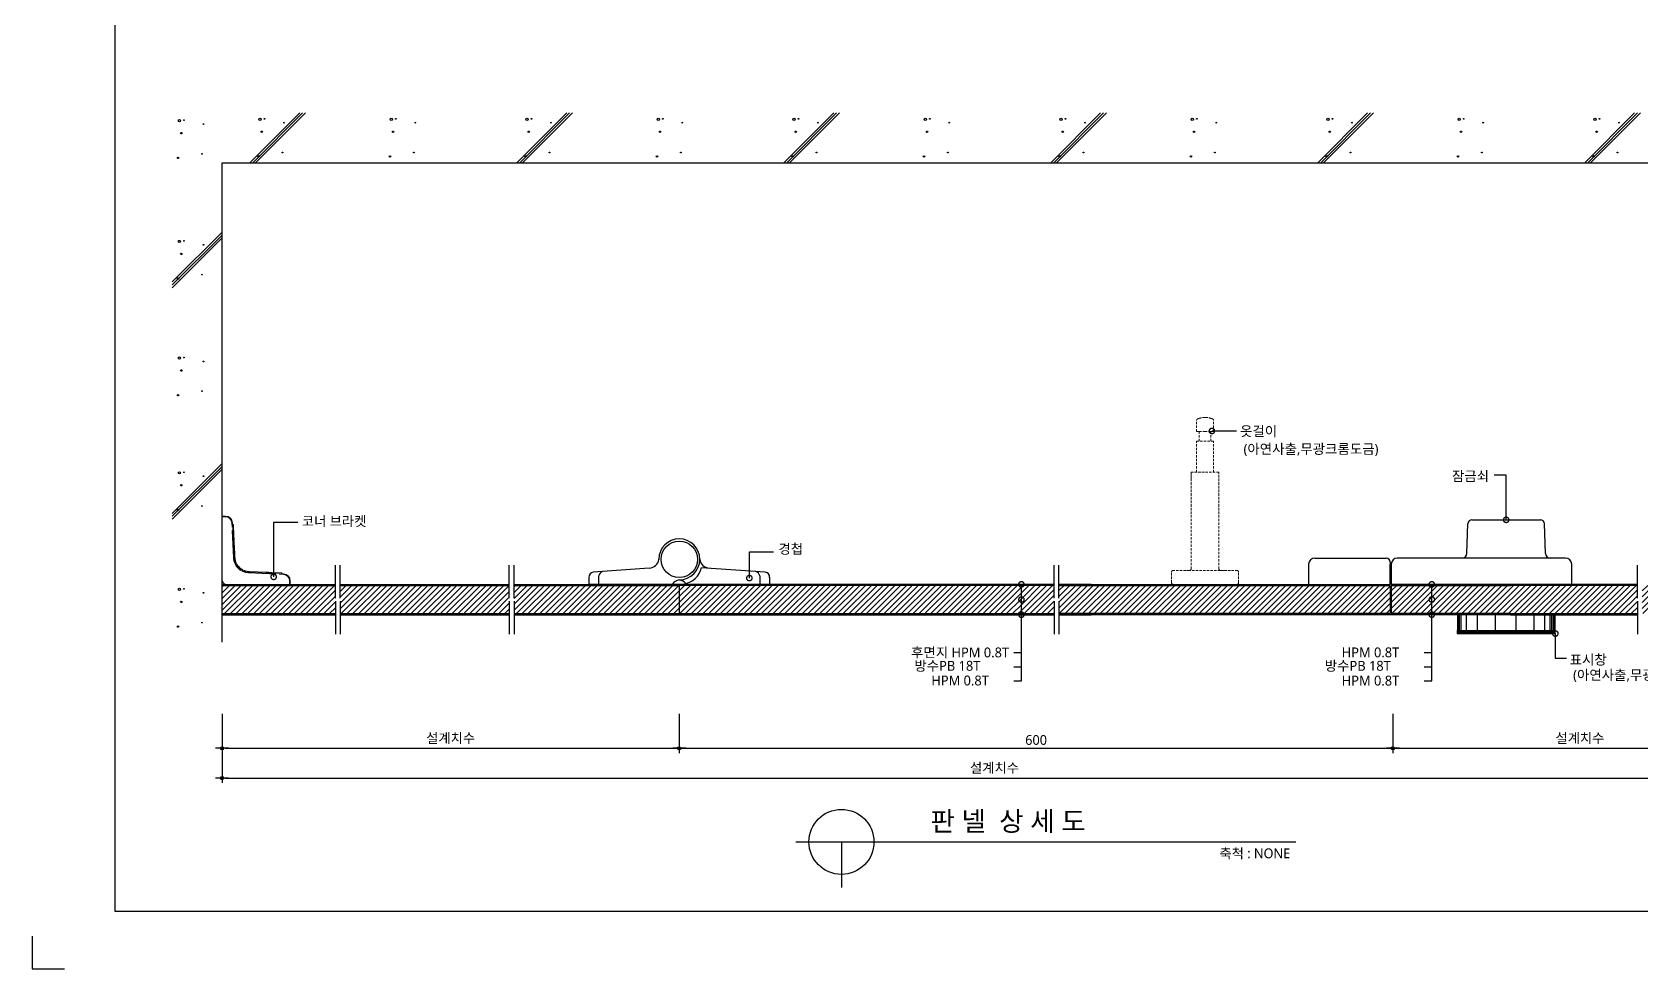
# Model space of a CAD drawing. Extents: x -256 to 8104, y -176 to 5714.
# Drawn here: x -256 to 4694, y -176 to 2705 of the extents above; entities that cross this region are included whole.
import ezdxf
from ezdxf.enums import TextEntityAlignment as Align

# ---------------------------------------------------------------- set-up
doc = ezdxf.new("R2010")
doc.units = 0
doc.header["$LTSCALE"] = 30
doc.linetypes.add('HIDDEN', pattern=[0.375, 0.25, -0.125])
doc.layers.get('0').update_dxf_attribs({"linetype": 'CONTINUOUS'})
doc.layers.get('DEFPOINTS').update_dxf_attribs({"linetype": 'CONTINUOUS'})
for name, color, linetype in [('02---제품선', 4, 'CONTINUOUS'), ('C', 2, 'CONTINUOUS'), ('DIM', 7, 'CONTINUOUS'), ('HID', 9, 'HIDDEN'), ('TIT', 3, 'CONTINUOUS'), ('경첩', 4, 'CONTINUOUS'), ('문자', 3, 'CONTINUOUS'), ('부자재', 4, 'CONTINUOUS'), ('잠금쇠(회전형)', 4, 'CONTINUOUS'), ('치수', 1, 'CONTINUOUS'), ('판넬', 2, 'CONTINUOUS'), ('해치', 8, 'CONTINUOUS')]:
    doc.layers.add(name, color=color, linetype=linetype)
doc.styles.add('돋움', font='malgun.ttf')
doc.dimstyles.new('10', dxfattribs={"dimscale": 10, "dimtxt": 3, "dimasz": 1, "dimexe": 1.5, "dimexo": 2, "dimgap": 1, "dimtad": 1, "dimdec": 0, "dimlunit": 6, "dimtxsty": '돋움', "dimblk": 'DIMDOT', "dimcen": -1, "dimdle": 1.5, "dimclrt": 3, "dimazin": 3, "dimtfac": 1, "dimtdec": 0, "dimtix": 1, "dimtmove": 2, "dimatfit": 3, "dimldrblk": 'DIMDOT', "dimarcsym": 0})
pattern_1 = [(45, (130148.375, 66.368), (-8.980256, 8.980256), [])]

# ---------------------------------------------------------------- blocks, each defined once
blk = doc.blocks.new('DIMDOT')
at = {"linetype": 'Continuous'}
blk.add_line((-2, 0), (2, 0), dxfattribs=at)
for radius in [0.5, 0.25]:
    blk.add_circle((0, 0), radius, dxfattribs=at)
blk = doc.blocks.new('*D390')
at = {"layer": 'DEFPOINTS', "color": 0}
for p in [(138801.8, 841.9), (140208.9, 841.9), (140208.9, 716.2)]:
    blk.add_point(p, dxfattribs=at)
at = {"layer": 'DIM', "color": 0, "lineweight": -2, "ltscale": 10}
for p, q in [((138801.8, 821.9), (138801.8, 701.2)), ((140208.9, 821.9), (140208.9, 701.2)), ((138811.8, 716.2), (140198.9, 716.2))]:
    blk.add_line(p, q, dxfattribs=at)
at = {"layer": 'DIM', "color": 0, "lineweight": -2, "xscale": 10, "yscale": 10, "zscale": 10, "rotation": 180}
blk.add_blockref('DIMDOT', (138801.8, 716.2), dxfattribs=at)
at = {"layer": 'DIM', "color": 0, "lineweight": -2, "xscale": 10, "yscale": 10, "zscale": 10}
blk.add_blockref('DIMDOT', (140208.9, 716.2), dxfattribs=at)
at = {"layer": 'DIM', "color": 3, "insert": (139505.3, 745.8), "char_height": 30, "attachment_point": 5, "style": '돋움'}
blk.add_mtext('설계치수', dxfattribs=at)
blk = doc.blocks.new('*D391')
at = {"layer": 'DEFPOINTS', "color": 0}
for p in [(138801.8, 841.9), (143555.7, 841.9), (143555.7, 624.7)]:
    blk.add_point(p, dxfattribs=at)
at = {"layer": 'DIM', "color": 0, "lineweight": -2, "ltscale": 10}
for p, q in [((138801.8, 821.9), (138801.8, 609.7)), ((143555.7, 821.9), (143555.7, 609.7)), ((138811.8, 624.7), (143545.7, 624.7))]:
    blk.add_line(p, q, dxfattribs=at)
at = {"layer": 'DIM', "color": 0, "lineweight": -2, "xscale": 10, "yscale": 10, "zscale": 10, "rotation": 180}
blk.add_blockref('DIMDOT', (138801.8, 624.7), dxfattribs=at)
at = {"layer": 'DIM', "color": 0, "lineweight": -2, "xscale": 10, "yscale": 10, "zscale": 10}
blk.add_blockref('DIMDOT', (143555.7, 624.7), dxfattribs=at)
at = {"layer": 'DIM', "color": 3, "insert": (141178.7, 654.4), "char_height": 30, "attachment_point": 5, "style": '돋움'}
blk.add_mtext('설계치수', dxfattribs=at)
blk = doc.blocks.new('_DOTSMALL')
at = {"color": 0, "linetype": 'ByBlock', "const_width": 0.5}
blk.add_lwpolyline([(-0.0625, 0, 1), (0.0625, 0, 1)], format="xyb", close=True, dxfattribs=at)
blk = doc.blocks.new('A$C63EC304E')
at = {"layer": '치수', "color": 1, "xscale": 2.5, "yscale": 2.5, "zscale": 2.5, "rotation": 234.3098741996962}
blk.add_blockref('_DOTSMALL', (0.31, 0.31), dxfattribs=at)
blk = doc.blocks.new('A$C2BC9653E')
at = {"layer": '치수', "xscale": 0.3333333333333333, "yscale": 0.3333333333333333, "zscale": 0.3333333333333333}
blk.add_blockref('A$C63EC304E', (0, 0), dxfattribs=at)
blk = doc.blocks.new('A$C7FC71301')
at = {"layer": '치수', "rotation": 180}
blk.add_blockref('A$C2BC9653E', (0.21, 0.21), dxfattribs=at)
blk = doc.blocks.new('A$C4A20372B')
at = {"layer": '치수'}
blk.add_blockref('A$C7FC71301', (0, 0), dxfattribs=at)
blk = doc.blocks.new('A$C566469F5')
at = {"layer": '치수'}
blk.add_blockref('A$C4A20372B', (0, 0), dxfattribs=at)
blk = doc.blocks.new('A$C7E317CD4')
at = {"layer": '해치', "xscale": 2, "yscale": 2, "zscale": 2}
blk.add_blockref('A$C566469F5', (0, 0), dxfattribs=at)
blk = doc.blocks.new('A$C601D7F27')
at = {"layer": '치수'}
blk.add_blockref('A$C7E317CD4', (0, 0), dxfattribs=at)
blk = doc.blocks.new('A$C38802C08')
at = {"layer": '치수'}
blk.add_blockref('A$C601D7F27', (0, 0), dxfattribs=at)
blk = doc.blocks.new('*D392')
at = {"layer": 'DEFPOINTS', "color": 0}
for p in [(142404.8, 841.9), (143555.7, 841.9), (143555.7, 716.2)]:
    blk.add_point(p, dxfattribs=at)
at = {"layer": 'DIM', "color": 0, "lineweight": -2, "ltscale": 10}
for p, q in [((142404.8, 821.9), (142404.8, 701.2)), ((143555.7, 821.9), (143555.7, 701.2)), ((142414.8, 716.2), (143545.7, 716.2))]:
    blk.add_line(p, q, dxfattribs=at)
at = {"layer": 'DIM', "color": 0, "lineweight": -2, "xscale": 10, "yscale": 10, "zscale": 10, "rotation": 180}
blk.add_blockref('DIMDOT', (142404.8, 716.2), dxfattribs=at)
at = {"layer": 'DIM', "color": 0, "lineweight": -2, "xscale": 10, "yscale": 10, "zscale": 10}
blk.add_blockref('DIMDOT', (143555.7, 716.2), dxfattribs=at)
at = {"layer": 'DIM', "color": 3, "insert": (142980.3, 745.8), "char_height": 30, "attachment_point": 5, "style": '돋움'}
blk.add_mtext('설계치수', dxfattribs=at)
blk = doc.blocks.new('*D393')
at = {"layer": 'DEFPOINTS', "color": 0}
for p in [(140208.9, 841.9), (142404.8, 841.9), (142404.8, 716.2)]:
    blk.add_point(p, dxfattribs=at)
at = {"layer": 'DIM', "color": 0, "lineweight": -2, "ltscale": 10}
for p, q in [((140208.9, 821.9), (140208.9, 701.2)), ((142404.8, 821.9), (142404.8, 701.2)), ((140218.9, 716.2), (142394.8, 716.2))]:
    blk.add_line(p, q, dxfattribs=at)
at = {"layer": 'DIM', "color": 0, "lineweight": -2, "xscale": 10, "yscale": 10, "zscale": 10, "rotation": 180}
blk.add_blockref('DIMDOT', (140208.9, 716.2), dxfattribs=at)
at = {"layer": 'DIM', "color": 0, "lineweight": -2, "xscale": 10, "yscale": 10, "zscale": 10}
blk.add_blockref('DIMDOT', (142404.8, 716.2), dxfattribs=at)
at = {"layer": 'DIM', "color": 3, "insert": (141306.9, 741.7), "char_height": 30, "attachment_point": 5, "style": '돋움'}
blk.add_mtext('600', dxfattribs=at)
blk = doc.blocks.new('A$C06B31977')
for p, q in [((1.26, 11.06), (1.26, 21.17)), ((1.26, 10.11), (1.26, 0))]:
    blk.add_line(p, q)
blk = doc.blocks.new('BASIC_14', base_point=(138473.5, 213.7))
at = {"layer": '해치', "transparency": 33554687}
h = blk.add_hatch(dxfattribs=at)
h.set_pattern_fill('ANSI31', color=256, scale=4, style=0)
h.set_pattern_definition(pattern_1)
h.paths.add_polyline_path([(139150.8, 1168.9), (139150.8, 1178.4), (139150.8, 1217.2), (138801.8, 1217.2), (138801.8, 1130.5), (139150.8, 1130.5)])
h.paths.add_polyline_path([(139165.4, 1168.9), (139165.4, 1178.4), (139165.4, 1217.2), (139685.9, 1217.2), (139685.9, 1168.9), (139685.9, 1130.5), (139165.4, 1130.5)])
at = {"layer": '해치'}
h = blk.add_hatch(dxfattribs=at)
h.set_pattern_fill('ANSI31', color=256, scale=4)
h.set_pattern_definition(pattern_1)
h.paths.add_polyline_path([(140208.9, 1130.5), (140208.9, 1217.2), (139700.5, 1217.2), (139700.5, 1130.5)])
at = {"layer": '해치', "transparency": 33554687}
h = blk.add_hatch(dxfattribs=at)
h.set_pattern_fill('ANSI31', color=256, scale=4)
h.set_pattern_definition(pattern_1)
h.paths.add_polyline_path([(140208.9, 1217.2), (140208.9, 1130.5), (141261.8, 1130.5), (141261.8, 1171.8, -0.610943), (141260.1, 1175.1, -0.241509), (141261.8, 1175.9), (141261.8, 1217.2)])
h = blk.add_hatch(dxfattribs=at)
h.set_pattern_fill('ANSI31', color=256, scale=4)
h.set_pattern_definition(pattern_1)
h.paths.add_polyline_path([(141362.6, 1217.2), (141261.8, 1217.2), (141261.8, 1175.9, -0.610943), (141263.5, 1172.6, -0.241509), (141261.8, 1171.8), (141261.8, 1130.5), (141362.6, 1130.5)])
h = blk.add_hatch(dxfattribs=at)
h.set_pattern_fill('ANSI31', color=256, scale=4)
h.set_pattern_definition(pattern_1)
h.paths.add_polyline_path([(142396.8, 1130.5), (142396.8, 1217.2), (141476.8, 1217.2), (141377.2, 1217.2), (141377.2, 1178.4), (141377.2, 1168.9), (141377.2, 1130.5), (141476.8, 1130.5)])
h = blk.add_hatch(dxfattribs=at)
h.set_pattern_fill('ANSI31', color=256, scale=4, style=0)
h.set_pattern_definition(pattern_1)
h.paths.add_polyline_path([(143171.8, 1168.9), (143171.8, 1178.4), (143171.8, 1217.2), (143555.7, 1217.2), (143555.7, 1130.5), (143171.8, 1130.5)])
edge = h.paths.add_edge_path()
edge.add_line((143157.2, 1168.9), (143157.2, 1178.4))
edge.add_line((143157.2, 1178.4), (143157.2, 1217.2))
edge.add_line((143157.2, 1217.2), (142524.7, 1217.2))
edge.add_line((142524.7, 1217.2), (142524.7, 1175.9))
edge.add_arc((142524.7, 1173.8), 2.08, -35.6901, 90, ccw=False)
edge.add_arc((142524.7, 1173.8), 2.08, 270, 324.3099, ccw=False)
edge.add_line((142524.7, 1171.8), (142524.7, 1130.5))
edge.add_line((142524.7, 1130.5), (143157.2, 1130.5))
edge.add_line((143157.2, 1130.5), (143157.2, 1168.9))
h.paths.add_polyline_path([(142399.8, 1217.2), (142399.8, 1130.5), (142524.7, 1130.5), (142524.7, 1171.8, -0.610943), (142523, 1175.1, -0.241509), (142524.7, 1175.9), (142524.7, 1217.2)])
h.paths.add_polyline_path([(143973.4, 1217.2), (143555.7, 1217.2), (143555.7, 1130.5), (143973.4, 1130.5)])
for p, q in [((138801.8, 2517.5), (143973.4, 2517.5)), ((138801.8, 1042.5), (138801.8, 2517.5))]:
    blk.add_line(p, q)
at = {"color": 2}
for p, q in [((140208.9, 1220.5), (140208.9, 1127.2)), ((142396.8, 1217.2), (142396.8, 1130.5)), ((142399.8, 1217.2), (142399.8, 1130.5)), ((138217.6, 138), (138217.6, 38)), ((138217.6, 138), (138217.6, 38)), ((138217.6, 138), (138217.6, 38)), ((138217.6, 138), (138217.6, 38)), ((138217.6, 38), (138317.6, 38))]:
    blk.add_line(p, q, dxfattribs=at)
for points in [[(138472.8, 5752.1), (145725.1, 5752.1), (145725.1, 213.8), (138472.8, 213.8)], [(138472.8, 5752.1), (145725.1, 5752.1), (145725.1, 213.8), (138472.8, 213.8)], [(138472.8, 5752.1), (146454.7, 5752.1), (146454.7, 213.8), (138472.8, 213.8)]]:
    blk.add_lwpolyline(points, close=True, dxfattribs=at)
at = {"layer": '02---제품선'}
for p, q in [((142632.5, 1315.6), (142635.7, 1407)), ((142648.1, 1419), (142858.7, 1419)), ((142874.3, 1315.6), (142871.1, 1407)), ((142164.2, 1301.2), (142384.4, 1301.2)), ((142396.8, 1288.7), (142396.8, 1220.5)), ((142604.5, 1301.2), (142418.4, 1301.2)), ((142617.5, 1301.2), (142604.5, 1301.2)), ((142889.3, 1301.2), (142617.5, 1301.2)), ((142936.4, 1301.2), (142889.3, 1301.2)), ((142145.6, 1282.5), (142145.6, 1220.5)), ((142396.8, 1220.5), (142396.8, 1282.5)), ((142399.8, 1282.5), (142399.8, 1220.5)), ((142955, 1220.5), (142955, 1282.5)), ((142145.6, 1220.5), (142396.8, 1220.5)), ((142955, 1220.5), (142399.8, 1220.5))]:
    blk.add_line(p, q, dxfattribs=at)
for centre, radius, start, end in [((142648.1, 1406.6), 12.4, 90, 178), ((142858.7, 1406.6), 12.4, 2, 90), ((142164.2, 1282.5), 18.6, 90, 180), ((142384.4, 1288.7), 12.4, 0, 90), ((142418.4, 1282.5), 18.6, 90, 180), ((142617.5, 1316.2), 15, 270, 358), ((142889.3, 1316.2), 15, 182, 270), ((142936.4, 1282.5), 18.6, 0, 90)]:
    blk.add_arc(centre, radius, start, end, dxfattribs=at)
at = {"layer": 'C'}
for p, q in [((138801.8, 1217.2), (139150.8, 1217.2)), ((139165.4, 1217.2), (139685.9, 1217.2)), ((139700.5, 1217.2), (140208.9, 1217.2)), ((141362.6, 1217.2), (140208.9, 1217.2)), ((141377.2, 1217.2), (142396.8, 1217.2)), ((141476.8, 1217.2), (141377.2, 1217.2)), ((142399.8, 1217.2), (142766.9, 1217.2)), ((143157.2, 1217.2), (142766.9, 1217.2)), ((138801.8, 1130.5), (139150.8, 1130.5)), ((139165.4, 1130.5), (139685.9, 1130.5)), ((139700.5, 1130.5), (140225.1, 1130.5)), ((140208.9, 1130.5), (141362.6, 1130.5)), ((142396.8, 1130.5), (141377.2, 1130.5)), ((141377.2, 1130.5), (141476.8, 1130.5)), ((142766.9, 1130.5), (142399.8, 1130.5)), ((142766.9, 1130.5), (143157.2, 1130.5))]:
    blk.add_line(p, q, dxfattribs=at)
at = {"layer": 'HID', "lineweight": 15}
for p, q in [((141800.9, 1690.6), (141800.9, 1726.2)), ((141800.9, 1690.6), (141808.8, 1690.6)), ((141808.8, 1690.6), (141826.9, 1690.6)), ((141808.8, 1690.6), (141808.8, 1660.8)), ((141845, 1690.6), (141826.9, 1690.6)), ((141852.9, 1690.6), (141845, 1690.6)), ((141845, 1690.6), (141845, 1660.8)), ((141852.9, 1690.6), (141852.9, 1726.2)), ((141800.9, 1565.8), (141800.9, 1660.8)), ((141852.9, 1660.8), (141800.9, 1660.8)), ((141852.9, 1565.8), (141852.9, 1660.8)), ((141869.6, 1565.8), (141784.2, 1565.8)), ((141784.2, 1542.1), (141784.2, 1565.8)), ((141784.2, 1268.2), (141784.2, 1565.8)), ((141869.6, 1268.2), (141869.6, 1565.8)), ((141723.7, 1225.5), (141723.7, 1258.2)), ((141779.2, 1263.2), (141728.7, 1263.2)), ((141884.6, 1263.2), (141769.2, 1263.2)), ((141874.6, 1263.2), (141925.1, 1263.2)), ((141930.1, 1225.5), (141930.1, 1258.2)), ((141925.1, 1220.5), (141728.7, 1220.5)), ((142478.5, 1220.5), (142510.1, 1220.5)), ((142510.1, 1220.5), (142700.1, 1220.5))]:
    blk.add_line(p, q, dxfattribs=at)
for centre, radius, start, end in [((141831.9, 1648.8), 85.6, 93.3455, 106.4545), ((141821.9, 1648.8), 85.6, 73.5455, 86.6545), ((141809.6, 1721), 10.2, 101.3021, 148.9655), ((141844.2, 1721), 10.2, 31.0345, 78.6979), ((141728.7, 1258.2), 5, 90, 180), ((141779.2, 1268.2), 5, 270, 0), ((141874.6, 1268.2), 5, 180, 270), ((141925.1, 1258.2), 5, 0, 90), ((141728.7, 1225.5), 5, 180, 270), ((141925.1, 1225.5), 5, 270, 0)]:
    blk.add_arc(centre, radius, start, end, dxfattribs=at)
at = {"layer": 'TIT', "color": 7}
for p, q in [((140567.9, 428.3), (142105.7, 428.3)), ((140707.9, 428.3), (140707.9, 288.3))]:
    blk.add_line(p, q, dxfattribs=at)
blk.add_circle((140707.9, 428.3), 100, dxfattribs=at)
at = {"layer": '경첩', "color": 4, "linetype": 'Continuous', "lineweight": 15}
for p, q in [((138801.8, 1430.5), (138812.4, 1430.5)), ((138801.8, 1428.2), (138801.8, 1430.5)), ((138801.8, 1408.1), (138801.8, 1428.2)), ((138812.4, 1428.2), (138801.8, 1428.2)), ((138801.8, 1404.8), (138801.8, 1407.2)), ((138801.8, 1404.8), (138801.8, 1234.5)), ((138812.4, 1428.2), (138812.4, 1430.5)), ((138832.6, 1396), (138832, 1409.5)), ((138837, 1302.4), (138833.1, 1386.2)), ((138834.3, 1409.6), (138835.4, 1386.3)), ((138836.1, 1405), (138834.6, 1403.5)), ((138837.1, 1399.4), (138834.9, 1397.2)), ((138835.4, 1386.3), (138839.4, 1302.5)), ((138837.1, 1399.4), (138838.3, 1374.2)), ((138838.3, 1374.2), (138836.1, 1372)), ((138838.6, 1367.9), (138836.4, 1365.7)), ((138838.8, 1364.8), (138836.5, 1362.5)), ((138839.1, 1358.5), (138836.8, 1356.2)), ((138839.2, 1355.3), (138837, 1353.1)), ((138838.8, 1364.8), (138839.1, 1358.5)), ((138839.2, 1355.3), (138840.5, 1328.5)), ((138840.5, 1328.5), (138838.3, 1326.3)), ((138840.5, 1328.4), (138838.3, 1326.2)), ((138840.7, 1324.5), (138838.4, 1322.3)), ((138840.8, 1322.3), (138838.5, 1320)), ((138841.2, 1313.7), (138838.9, 1311.5)), ((138841.2, 1312.8), (138839, 1310.5)), ((138841.4, 1309.6), (138839.1, 1307.4)), ((138841.4, 1308.7), (138839.2, 1306.4)), ((138841.9, 1300.2), (138839.8, 1298.1)), ((138842.2, 1298.1), (138840.1, 1296.1)), ((138840.5, 1328.4), (138840.7, 1324.5)), ((138840.8, 1322.3), (138841.2, 1313.7)), ((138840.9, 1292.7), (138842.9, 1294.6)), ((138842.8, 1294.6), (138840.9, 1292.7)), ((138841.2, 1313.7), (138841.2, 1312.8)), ((138841.2, 1312.8), (138841.4, 1309.6)), ((138841.4, 1309.6), (138841.4, 1308.7)), ((138841.4, 1308.7), (138841.7, 1302.6)), ((138844.3, 1289.7), (138842.5, 1287.9)), ((138845.8, 1286), (138844.1, 1284.2)), ((138846.9, 1283.8), (138845.2, 1282.1)), ((138849.4, 1279.7), (138847.7, 1278)), ((138850.8, 1277.8), (138849.1, 1276.1)), ((138860.9, 1268.1), (138859.3, 1266.5)), ((138863, 1266.8), (138861.3, 1265.1)), ((138867.3, 1264.5), (138865.5, 1262.8)), ((138869.6, 1263.5), (138867.8, 1261.8)), ((138874.5, 1261.9), (138872.6, 1260)), ((138967.4, 1251.8), (138883.7, 1255.8)), ((138883.8, 1258.1), (138967.5, 1254.2)), ((138883.9, 1260.4), (138886.1, 1260.3)), ((138883.9, 1260.4), (138939.7, 1257.8)), ((138886.1, 1260.3), (138883.9, 1258.1)), ((138939.7, 1257.8), (138937.5, 1255.6)), ((138946, 1257.5), (138943.8, 1255.3)), ((138949.2, 1257.4), (138946.9, 1255.1)), ((138955.5, 1257.1), (138953.2, 1254.8)), ((138955.5, 1257.1), (138985.5, 1255.7)), ((138967.5, 1254.2), (138990.9, 1253.1)), ((138990.8, 1250.7), (138977.3, 1251.4)), ((138986.3, 1254.9), (138984.8, 1253.4)), ((138986.3, 1254.9), (138985.5, 1255.7)), ((138815.8, 1220.5), (138986.1, 1220.5)), ((138988.4, 1220.5), (138986.1, 1220.5)), ((139009.4, 1220.5), (138989.4, 1220.5)), ((139009.4, 1220.5), (139009.4, 1231.2)), ((139009.4, 1231.2), (139011.8, 1231.2)), ((139011.8, 1220.5), (139009.4, 1220.5)), ((139011.8, 1231.2), (139011.8, 1220.5))]:
    blk.add_line(p, q, dxfattribs=at)
at = {"layer": '경첩', "color": 4, "linetype": 'Continuous', "lineweight": 15, "flags": 128}
for points in [[(138832, 1409.5), (138832.4, 1409.5), (138832.9, 1409.5), (138833.3, 1409.6), (138833.6, 1409.6), (138833.9, 1409.6), (138834.1, 1409.6), (138834.3, 1409.6), (138834.3, 1409.6)], [(138835.4, 1386.3), (138835.4, 1386.3), (138835.2, 1386.3), (138835, 1386.3), (138834.7, 1386.2), (138834.4, 1386.2), (138834, 1386.2), (138833.5, 1386.2), (138833.1, 1386.2)], [(138836.9, 1404.2), (138836.7, 1404.4), (138836.6, 1404.5), (138836.4, 1404.7), (138836.3, 1404.8), (138836.2, 1404.9), (138836.2, 1404.9), (138836.1, 1405), (138836.1, 1405)], [(138836.9, 1404.2), (138837, 1403.2), (138837, 1402), (138837.1, 1400.8), (138837.1, 1399.4)], [(138838.3, 1374.2), (138838.4, 1373), (138838.4, 1371.8), (138838.5, 1370.7), (138838.5, 1369.8), (138838.6, 1369), (138838.6, 1368.4), (138838.6, 1368), (138838.6, 1367.9)], [(138839.4, 1302.5), (138839.3, 1302.5), (138839.2, 1302.5), (138839, 1302.5), (138838.7, 1302.5), (138838.3, 1302.5), (138837.9, 1302.5), (138837.5, 1302.4), (138837, 1302.4)], [(138840.5, 1328.5), (138840.5, 1328.5), (138840.5, 1328.4)], [(138840.7, 1324.5), (138840.7, 1323.8), (138840.7, 1323.1), (138840.8, 1322.3)], [(138841.9, 1300.2), (138842.1, 1298.6), (138842.2, 1298.1)], [(138842.8, 1294.6), (138842.8, 1294.6), (138842.8, 1294.6)], [(138883.8, 1258.1), (138883.8, 1258.1), (138883.8, 1257.9), (138883.8, 1257.7), (138883.8, 1257.4), (138883.7, 1257.1), (138883.7, 1256.7), (138883.7, 1256.2), (138883.7, 1255.8)], [(138939.7, 1257.8), (138940.8, 1257.8), (138941.9, 1257.7), (138942.9, 1257.7), (138943.8, 1257.6), (138944.5, 1257.6), (138945.2, 1257.6), (138945.6, 1257.5), (138945.9, 1257.5), (138946, 1257.5)], [(138949.2, 1257.4), (138949.3, 1257.4), (138949.6, 1257.3), (138950.2, 1257.3), (138951, 1257.3), (138952, 1257.2), (138953.1, 1257.2), (138954.2, 1257.1), (138955.5, 1257.1)], [(138967.5, 1254.2), (138967.5, 1254.1), (138967.5, 1254), (138967.5, 1253.8), (138967.5, 1253.5), (138967.5, 1253.1), (138967.5, 1252.7), (138967.4, 1252.3), (138967.4, 1251.8)], [(138990.8, 1250.7), (138990.8, 1251.2), (138990.8, 1251.6), (138990.8, 1252), (138990.8, 1252.4), (138990.9, 1252.7), (138990.9, 1252.9), (138990.9, 1253), (138990.9, 1253.1)]]:
    blk.add_lwpolyline(points, dxfattribs=at)
at = {"layer": '경첩', "color": 4, "linetype": 'Continuous', "lineweight": 15}
for centre, radius, start, end in [((138812.4, 1408.6), 21.9, 2.6983, 90), ((138812.4, 1408.6), 19.6, 2.6983, 90), ((138886, 1304.7), 49, 182.6983, 267.3017), ((138886, 1304.7), 46.7, 182.6983, 267.3017), ((138886, 1304.7), 44.3, 182.6983, 185.9088), ((138886, 1304.7), 44.3, 188.6056, 193.1623), ((138886, 1304.7), 44.3, 193.2431, 199.766), ((138886, 1304.7), 44.3, 199.766, 204.9948), ((138886, 1304.7), 44.3, 208.1736, 214.3849), ((138886, 1304.7), 44.3, 214.3855, 217.4388), ((138886, 1304.7), 44.3, 217.4392, 235.6151), ((138886, 1304.7), 44.3, 235.6142, 238.7009), ((138886, 1304.7), 44.3, 238.7002, 245.0052), ((138886, 1304.7), 44.3, 248.2494, 255.0002), ((138886, 1304.7), 44.3, 255, 267.3017), ((138989.8, 1231.2), 19.6, 0, 87.3017), ((138989.8, 1231.2), 21.9, 0, 87.3017), ((138815.8, 1234.5), 14, 180, 270)]:
    blk.add_arc(centre, radius, start, end, dxfattribs=at)
at = {"layer": '부자재'}
for p, q in [((139930.8, 1242.6), (139930.8, 1220.5)), ((140116.7, 1270.6), (139943.8, 1258.5)), ((139960.8, 1246.7), (139960.8, 1220.5)), ((140277.7, 1272.5), (140473.6, 1258.6)), ((140456.9, 1246.7), (140456.9, 1220.5)), ((140486.9, 1242.6), (140486.9, 1220.5)), ((140208.9, 1220.5), (139930.8, 1220.5)), ((140223.1, 1220.5), (140486.9, 1220.5))]:
    blk.add_line(p, q, dxfattribs=at)
at = {"layer": '부자재', "color": 1}
blk.add_circle((140208.9, 1297.5), 56.2, dxfattribs=at)
at = {"layer": '부자재'}
for centre, radius, start, end in [((140208.9, 1297.5), 63, 270, 180), ((140115.1, 1301.6), 31, 272.9231, 352.4724), ((140302.6, 1301.6), 31, 187.5276, 267.0769), ((139947.6, 1242.1), 16.8, 101.7765, 181.6712), ((139981.3, 1241), 21.2, 113.4077, 164.5497), ((140211.1, 1289.1), 68.6, 280.084, 345.9792), ((140436.5, 1241), 21.2, 15.4503, 67.3004), ((140470.2, 1242.1), 16.8, 358.3288, 78.2235), ((140217.5, 1195.9), 39.5, 102.5267, 141.5475), ((140200.3, 1195.9), 39.5, 43.1003, 77.4733)]:
    blk.add_arc(centre, radius, start, end, dxfattribs=at)
at = {"layer": '잠금쇠(회전형)', "linetype": 'Continuous', "lineweight": 15}
for p, q in [((142603.2, 1126.5), (142903.6, 1126.5)), ((142603.2, 1126.5), (142603.2, 1078.2)), ((142604.1, 1126.5), (142604.1, 1078.2)), ((142903.6, 1126.5), (142903.6, 1078.2)), ((142602.2, 1078.2), (142904.6, 1078.2)), ((142602.2, 1068.9), (142602.2, 1078.2)), ((142602.2, 1069.2), (142904.6, 1069.2)), ((142904.6, 1068.9), (142904.6, 1078.2))]:
    blk.add_line(p, q, dxfattribs=at)
at = {"layer": '치수'}
for p, q in [((141923.8, 1692.1), (141847.8, 1692.1)), ((142753.4, 1556.2), (142716.8, 1556.2)), ((142753.4, 1419), (142753.4, 1556.2)), ((138961.2, 1412.2), (139035.4, 1412.2)), ((138961.2, 1243.8), (138961.2, 1412.2)), ((140424.5, 1239.8), (140424.5, 1320.7)), ((140424.5, 1320.7), (140498.7, 1320.7)), ((141261.8, 924), (141261.8, 1220.5)), ((142524.7, 924), (142524.7, 1220.5)), ((142904.6, 1068.9), (142904.6, 993.1)), ((141238.1, 1010.7), (141261.8, 1010.7)), ((142500.9, 1010.7), (142524.7, 1010.7)), ((142904.6, 993.1), (142938.9, 993.1)), ((141238.1, 967.2), (141261.8, 967.2)), ((142500.9, 967.2), (142524.7, 967.2)), ((141238.1, 924), (141261.8, 924)), ((142500.9, 924), (142524.7, 924))]:
    blk.add_line(p, q, dxfattribs=at)
at = {"layer": '판넬', "color": 1}
for p, q in [((138801.8, 1220.5), (139150.8, 1220.5)), ((139165.4, 1220.5), (139685.9, 1220.5)), ((139700.5, 1220.5), (140188.5, 1220.5)), ((141362.6, 1220.5), (140208.9, 1220.5)), ((141377.2, 1220.5), (142394.8, 1220.5)), ((141476.8, 1220.5), (141377.2, 1220.5)), ((142404.8, 1220.5), (142766.9, 1220.5)), ((143157.2, 1220.5), (142766.9, 1220.5)), ((138801.8, 1127.2), (139150.8, 1127.2)), ((139165.4, 1127.2), (139685.9, 1127.2)), ((139700.5, 1127.2), (140228.5, 1127.2)), ((140208.9, 1127.2), (141362.6, 1127.2)), ((142399.8, 1127.2), (141377.2, 1127.2)), ((141377.2, 1127.2), (141476.8, 1127.2)), ((142766.9, 1127.2), (142399.8, 1127.2)), ((142766.9, 1127.2), (143157.2, 1127.2))]:
    blk.add_line(p, q, dxfattribs=at)
at = {"layer": '해치'}
for p, q in [((138887.7, 2517.5), (139040.8, 2670.7)), ((138905.3, 2517.5), (139058.5, 2670.7)), ((139709.3, 2517.5), (139862.4, 2670.7)), ((139726.9, 2517.5), (139880, 2670.7)), ((140530.8, 2517.5), (140684, 2670.7)), ((140548.5, 2517.5), (140701.6, 2670.7)), ((141352.4, 2517.5), (141505.5, 2670.7)), ((141370.1, 2517.5), (141523.2, 2670.7)), ((142174, 2517.5), (142327.1, 2670.7)), ((142191.6, 2517.5), (142344.8, 2670.7)), ((142995.6, 2517.5), (143148.7, 2670.7)), ((143013.2, 2517.5), (143166.3, 2670.7)), ((138648.6, 2150.7), (138801.8, 2303.8)), ((138648.6, 2133), (138801.8, 2286.1)), ((138648.6, 1439), (138801.8, 1592.1)), ((138648.6, 1421.4), (138801.8, 1574.5)), ((142606, 1126.5), (142606, 1078.2)), ((142608.9, 1126.5), (142608.9, 1078.2)), ((142614.1, 1126.5), (142614.1, 1078.2)), ((142630.4, 1126.5), (142630.4, 1078.2)), ((142663.7, 1126.5), (142663.7, 1078.2)), ((142719.3, 1126.5), (142719.3, 1078.2)), ((142783, 1126.5), (142783, 1078.2)), ((142838.5, 1126.5), (142838.5, 1078.2)), ((142871.8, 1126.5), (142871.8, 1078.2)), ((142888.1, 1126.5), (142888.1, 1078.2)), ((142892.7, 1126.5), (142892.7, 1078.2)), ((142897.9, 1126.5), (142897.9, 1078.2)), ((142900.8, 1126.5), (142900.8, 1078.2)), ((142902.7, 1126.5), (142902.7, 1078.2)), ((142602.2, 1075.1), (142904.6, 1075.1)), ((142602.2, 1073.5), (142904.6, 1073.5)), ((142602.2, 1072), (142904.6, 1072)), ((142602.2, 1071.1), (142904.6, 1071.1)), ((142602.2, 1070.1), (142904.6, 1070.1)), ((142602.2, 1068.9), (142904.6, 1068.9))]:
    blk.add_line(p, q, dxfattribs=at)
at = {"layer": '해치', "color": 2}
for p, q in [((138896.5, 2517.5), (139049.6, 2670.7)), ((139718.1, 2517.5), (139871.2, 2670.7)), ((140539.7, 2517.5), (140692.8, 2670.7)), ((141361.2, 2517.5), (141514.4, 2670.7)), ((142182.8, 2517.5), (142335.9, 2670.7)), ((143004.4, 2517.5), (143157.5, 2670.7)), ((138648.6, 2141.8), (138801.8, 2295)), ((138648.6, 1430.2), (138801.8, 1583.3))]:
    blk.add_line(p, q, dxfattribs=at)
at = {"layer": '해치'}
for centre, radius in [((138670.8, 2646.7), 3.36), ((138684.7, 2648.3), 1.12), ((138744.7, 2636.4), 1.12), ((138918.6, 2651.1), 3.36), ((138932.5, 2652.7), 1.12), ((138992.5, 2640.7), 1.12), ((139322.6, 2651.1), 3.36), ((139336.5, 2652.7), 1.12), ((139396.5, 2640.7), 1.12), ((139740.2, 2651.1), 3.36), ((139754.1, 2652.7), 1.12), ((139814.1, 2640.7), 1.12), ((140144.2, 2651.1), 3.36), ((140158.1, 2652.7), 1.12), ((140218.1, 2640.7), 1.12), ((140561.8, 2651.1), 3.36), ((140575.7, 2652.7), 1.12), ((140635.7, 2640.7), 1.12), ((140965.8, 2651.1), 3.36), ((140979.7, 2652.7), 1.12), ((141039.7, 2640.7), 1.12), ((141383.3, 2651.1), 3.36), ((141397.2, 2652.7), 1.12), ((141457.2, 2640.7), 1.12), ((141787.4, 2651.1), 3.36), ((141801.3, 2652.7), 1.12), ((141861.3, 2640.7), 1.12), ((142204.9, 2651.1), 3.36), ((142218.8, 2652.7), 1.12), ((142278.8, 2640.7), 1.12), ((142608.9, 2651.1), 3.36), ((142622.8, 2652.7), 1.12), ((142682.8, 2640.7), 1.12), ((143026.5, 2651.1), 3.36), ((143040.4, 2652.7), 1.12), ((143100.4, 2640.7), 1.12), ((138676.4, 2608.4), 2.24), ((138924.2, 2612.8), 2.24), ((139328.2, 2612.8), 2.24), ((139745.8, 2612.8), 2.24), ((140149.8, 2612.8), 2.24), ((140567.4, 2612.8), 2.24), ((140971.4, 2612.8), 2.24), ((141388.9, 2612.8), 2.24), ((141793, 2612.8), 2.24), ((142210.5, 2612.8), 2.24), ((142614.5, 2612.8), 2.24), ((143032.1, 2612.8), 2.24), ((138666.7, 2532.3), 2.24), ((138740.2, 2544.6), 1.12), ((138914.6, 2536.7), 2.24), ((138988, 2549), 1.12), ((139318.6, 2536.7), 2.24), ((139392, 2549), 1.12), ((139736.2, 2536.7), 2.24), ((139809.6, 2549), 1.12), ((140140.2, 2536.7), 2.24), ((140213.6, 2549), 1.12), ((140557.7, 2536.7), 2.24), ((140631.2, 2549), 1.12), ((140961.8, 2536.7), 2.24), ((141035.2, 2549), 1.12), ((141379.3, 2536.7), 2.24), ((141452.8, 2549), 1.12), ((141783.3, 2536.7), 2.24), ((141856.8, 2549), 1.12), ((142200.9, 2536.7), 2.24), ((142274.3, 2549), 1.12), ((142604.9, 2536.7), 2.24), ((142678.3, 2549), 1.12), ((143022.5, 2536.7), 2.24), ((143095.9, 2549), 1.12), ((138670.8, 2275.4), 3.36), ((138684.7, 2277), 1.12), ((138676.4, 2237.1), 2.24), ((138744.7, 2265), 1.12), ((138666.7, 2161), 2.24), ((138740.2, 2173.3), 1.12), ((138670.8, 1916.7), 3.36), ((138684.7, 1918.3), 1.12), ((138744.7, 1906.3), 1.12), ((138676.4, 1878.4), 2.24), ((138666.7, 1802.3), 2.24), ((138740.2, 1814.6), 1.12), ((138670.8, 1563.7), 3.36), ((138684.7, 1565.3), 1.12), ((138744.7, 1553.4), 1.12), ((138676.4, 1525.4), 2.24), ((138666.7, 1449.3), 2.24), ((138740.2, 1461.6), 1.12), ((138670.8, 1205), 3.36), ((138684.7, 1206.6), 1.12), ((138744.7, 1194.7), 1.12), ((138676.4, 1166.7), 2.24), ((138666.7, 1090.6), 2.24), ((138740.2, 1102.9), 1.12)]:
    blk.add_circle(centre, radius, dxfattribs=at)
at = {"xscale": 10, "yscale": 10, "zscale": 10}
for p in [(139138.3, 1067.8), (139152.9, 1067.8), (139673.3, 1067.8), (139688, 1067.8), (141350, 1067.8), (141364.7, 1067.8), (143144.6, 1067.8)]:
    blk.add_blockref('A$C06B31977', p, dxfattribs=at)
at = {"layer": '치수', "xscale": 20, "yscale": 20, "zscale": 20}
for p in [(138956.6, 1239.3), (140420.3, 1235.6)]:
    blk.add_blockref('A$C38802C08', p, dxfattribs=at)
at = {"layer": '해치', "yscale": 20, "zscale": 20}
for p, xscale in [((141852, 1687.9), -20), ((142749.2, 1414.8), 20), ((142900.4, 1064.7), 20)]:
    blk.add_blockref('A$C38802C08', p, dxfattribs=dict(at, xscale=xscale))
at = {"layer": '해치', "xscale": 20, "yscale": 20, "zscale": 20, "rotation": 90}
for p in [(141265.8, 1216.3), (141266, 1169.7), (142528.7, 1216.3), (142528.9, 1169.7), (141265.8, 1123), (142528.7, 1123)]:
    blk.add_blockref('A$C38802C08', p, dxfattribs=at)
at = {"layer": 'TIT', "style": '돋움'}
blk.add_text('판 넬  상 세 도', height=60, dxfattribs=at).set_placement((141459.7, 461.9), align=Align.RIGHT)
blk.add_text('축척 : NONE', height=30, dxfattribs=at).set_placement((141871.1, 378.1))
at = {"layer": '문자', "style": '돋움'}
for s, height, p in [('옷걸이', 30.34, (141991.6, 1692)), ('(아연사출,무광크롬도금)', 30.337, (142152.8, 1635.6)), ('잠금쇠', 30.34, (142643.6, 1553.9)), ('후면지 HPM 0.8T', 30.337, (141073, 1011.5)), ('HPM 0.8T', 30.34, (142335.9, 1011.2)), ('표시창', 30.34, (143005.8, 989.2)), ('방수PB 18T', 30.34, (141033.9, 970.3)), ('방수PB 18T', 30.34, (142296.8, 970.3)), ('(아연사출,무광크롬도금)', 30.337, (143166.9, 940.4)), ('HPM 0.8T', 30.34, (141073, 924.7)), ('HPM 0.8T', 30.34, (142335.9, 924.4))]:
    blk.add_text(s, height=height, dxfattribs=at).set_placement(p, align=Align.MIDDLE)
for s, p in [('코너 브라켓', (139047.6, 1399.9)), ('경첩', (140514.3, 1314.4))]:
    blk.add_text(s, height=30, dxfattribs=at).set_placement(p)
at = {"layer": 'DIM', "ltscale": 10}
for base, p1, p2, text, picture, middle in [((140208.9, 716.2), (138801.8, 841.9), (140208.9, 841.9), '설계치수', '*D390', (139505.3, 745.8)), ((143555.7, 624.7), (138801.8, 841.9), (143555.7, 841.9), '설계치수', '*D391', (141178.7, 654.4)), ((142404.8, 716.2), (140208.9, 841.9), (142404.8, 841.9), '600', '*D393', (141306.9, 741.7)), ((143555.7, 716.2), (142404.8, 841.9), (143555.7, 841.9), '설계치수', '*D392', (142980.3, 745.8))]:
    dim = blk.add_linear_dim(base=base, p1=p1, p2=p2, text=text, dimstyle='10', override={"dimtxsty": '돋움'}, dxfattribs=at)
    dim.commit()
    dim.dimension.update_dxf_attribs({"geometry": picture, "text_midpoint": middle})

msp = doc.modelspace()

# ---------------------------------------------------------------- block references
msp.add_blockref('BASIC_14', (0, 0))

doc.saveas('drawing.dxf')
